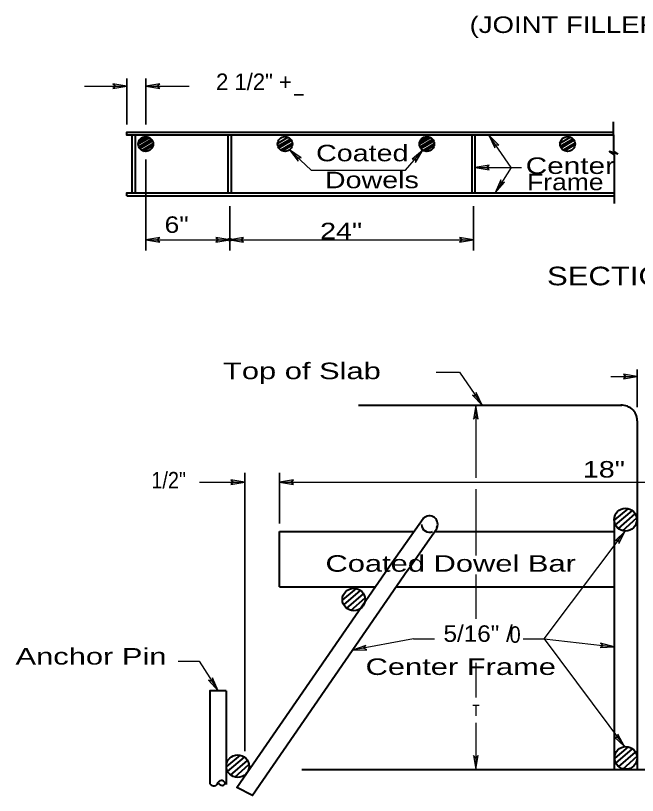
# Model space of a CAD drawing. Extents: x 36.9 to 72.2, y 19.2 to 41.2.
# Drawn here: x 51.24 to 56.25, y 28.46 to 34.75 of the extents above; entities that cross this region are included whole.
import ezdxf

# ---------------------------------------------------------------- set-up
doc = ezdxf.new("R2010")
doc.units = 0
doc.header["$LTSCALE"] = 0.053
doc.header["$PDMODE"] = 32
doc.header["$PDSIZE"] = 0.0265
doc.linetypes.add('MEDIUM_DASHED', pattern=[4.5, 3, -1.5])
doc.layers.add('1', color=7, linetype='Continuous', lineweight=40)
doc.layers.add('61', color=7, linetype='Continuous', lineweight=25)
doc.layers.add('60', color=7, linetype='Continuous')

msp = doc.modelspace()

# ---------------------------------------------------------------- hatches: boundary and pattern name
at = {"layer": '61'}
for points in [[(52.13492, 34.18042), (52.02242, 34.19917), (52.04492, 34.18042), (52.02242, 34.16167)], [(52.28667, 34.18042), (52.39917, 34.16167), (52.37667, 34.18042), (52.39917, 34.19917)], [(55.05475, 33.78458), (55.10342, 33.6815), (55.106, 33.71058), (55.13425, 33.70283)], [(53.44642, 33.6655), (53.51617, 33.57525), (53.51242, 33.60433), (53.54167, 33.60275)], [(54.52367, 33.66233), (54.43525, 33.59025), (54.46417, 33.59475), (54.46342, 33.5655)], [(54.94525, 33.52358), (55.05775, 33.50483), (55.03525, 33.52358), (55.05775, 33.54233)], [(55.10592, 33.31967), (55.18217, 33.4045), (55.15417, 33.39558), (55.1505, 33.42458)], [(52.28667, 32.94208), (52.39917, 32.92333), (52.37667, 32.94208), (52.39917, 32.96083)], [(52.96408, 32.94208), (52.85158, 32.96083), (52.87408, 32.94208), (52.85158, 32.92333)], [(52.96408, 32.94208), (53.07658, 32.92333), (53.05408, 32.94208), (53.07658, 32.96083)], [(54.93125, 32.94208), (54.81875, 32.96083), (54.84125, 32.94208), (54.81875, 32.92333)], [(56.25292, 31.84042), (56.14042, 31.85917), (56.16292, 31.84042), (56.14042, 31.82167)], [(55.00117, 31.60742), (54.95275, 31.71075), (54.95008, 31.68158), (54.92192, 31.68942)], [(54.95125, 31.60742), (54.9325, 31.49492), (54.95125, 31.51742), (54.97, 31.49492)], [(53.08558, 30.98733), (52.97308, 31.00608), (52.99558, 30.98733), (52.97308, 30.96858)], [(53.36717, 30.98733), (53.47967, 30.96858), (53.45717, 30.98733), (53.47967, 31.00608)], [(56.156, 30.59375), (56.07325, 30.51525), (56.10175, 30.52192), (56.10317, 30.49267)], [(53.95533, 29.63317), (54.06933, 29.63533), (54.04383, 29.64967), (54.0625, 29.67217)], [(56.06575, 29.65917), (55.95625, 29.69083), (55.97642, 29.66958), (55.95183, 29.65358)], [(52.87017, 29.30625), (52.82558, 29.41125), (52.82183, 29.38217), (52.794, 29.39117)], [(56.14858, 28.85567), (56.09633, 28.95708), (56.09475, 28.92783), (56.06625, 28.93467)], [(54.95125, 28.67183), (54.97, 28.78433), (54.95125, 28.76183), (54.9325, 28.78433)]]:
    msp.add_hatch(color=256, dxfattribs=at).paths.add_polyline_path(points)

# ---------------------------------------------------------------- linework, layer by layer
at = {"layer": '1'}
for p, q in [((56.06117, 33.78683), (56.06117, 33.891)), ((52.17517, 33.78458), (52.17517, 33.31967)), ((52.20317, 33.31967), (52.20317, 33.78458)), ((52.22592, 33.71208), (52.31633, 33.76608)), ((52.22592, 33.71208), (52.31633, 33.76608)), ((52.22592, 33.71208), (52.31633, 33.76608)), ((52.22592, 33.71208), (52.31633, 33.76608)), ((52.22992, 33.73117), (52.29917, 33.77258)), ((52.22992, 33.73117), (52.29917, 33.77258)), ((52.22992, 33.73117), (52.29917, 33.77258)), ((52.95, 33.78458), (52.95, 33.31967)), ((52.97808, 33.31967), (52.97808, 33.78458)), ((53.34883, 33.71675), (53.43925, 33.77058)), ((53.34883, 33.71675), (53.43925, 33.77058)), ((53.34883, 33.71675), (53.43925, 33.77058)), ((53.34883, 33.71675), (53.43925, 33.77058)), ((53.35467, 33.69483), (53.45717, 33.75592)), ((53.35467, 33.69483), (53.45717, 33.75592)), ((53.35467, 33.69483), (53.45717, 33.75592)), ((53.35467, 33.69483), (53.45717, 33.75592)), ((54.49433, 33.71208), (54.58483, 33.76608)), ((54.49433, 33.71208), (54.58483, 33.76608)), ((54.49433, 33.71208), (54.58483, 33.76608)), ((54.49433, 33.71208), (54.58483, 33.76608)), ((54.49842, 33.73117), (54.56767, 33.77258)), ((54.49842, 33.73117), (54.56767, 33.77258)), ((54.49842, 33.73117), (54.56767, 33.77258)), ((54.91717, 33.78458), (54.91717, 33.31967)), ((54.94525, 33.31967), (54.94525, 33.78458)), ((55.62625, 33.71675), (55.71675, 33.77058)), ((55.62625, 33.71675), (55.71675, 33.77058)), ((55.62625, 33.71675), (55.71675, 33.77058)), ((55.62625, 33.71675), (55.71675, 33.77058)), ((55.63208, 33.69483), (55.73467, 33.75592)), ((55.63208, 33.69483), (55.73467, 33.75592)), ((55.63208, 33.69483), (55.73467, 33.75592)), ((55.63208, 33.69483), (55.73467, 33.75592)), ((52.23167, 33.69017), (52.33425, 33.75133)), ((52.23167, 33.69017), (52.33425, 33.75133)), ((52.23167, 33.69017), (52.33425, 33.75133)), ((52.23167, 33.69017), (52.33425, 33.75133)), ((52.23817, 33.67817), (52.34142, 33.73983)), ((52.23817, 33.67817), (52.34142, 33.73983)), ((52.23817, 33.67817), (52.34142, 33.73983)), ((52.23817, 33.67817), (52.34142, 33.73983)), ((52.25592, 33.6615), (52.34767, 33.71625)), ((52.25592, 33.6615), (52.34767, 33.71625)), ((52.25592, 33.6615), (52.34767, 33.71625)), ((52.25592, 33.6615), (52.34767, 33.71625)), ((52.26883, 33.65625), (52.347, 33.70292)), ((52.26883, 33.65625), (52.347, 33.70292)), ((52.26883, 33.65625), (52.347, 33.70292)), ((52.26883, 33.65625), (52.347, 33.70292)), ((53.36108, 33.68283), (53.46433, 33.74433)), ((53.36108, 33.68283), (53.46433, 33.74433)), ((53.36108, 33.68283), (53.46433, 33.74433)), ((53.36108, 33.68283), (53.46433, 33.74433)), ((53.37883, 33.66608), (53.47058, 33.72083)), ((53.37883, 33.66608), (53.47058, 33.72083)), ((53.37883, 33.66608), (53.47058, 33.72083)), ((53.37883, 33.66608), (53.47058, 33.72083)), ((53.39175, 33.66083), (53.46992, 33.70758)), ((53.39175, 33.66083), (53.46992, 33.70758)), ((53.39175, 33.66083), (53.46992, 33.70758)), ((53.39175, 33.66083), (53.46992, 33.70758)), ((54.50017, 33.69017), (54.60267, 33.75133)), ((54.50017, 33.69017), (54.60267, 33.75133)), ((54.50017, 33.69017), (54.60267, 33.75133)), ((54.50017, 33.69017), (54.60267, 33.75133)), ((54.50667, 33.67817), (54.60983, 33.73983)), ((54.50667, 33.67817), (54.60983, 33.73983)), ((54.50667, 33.67817), (54.60983, 33.73983)), ((54.50667, 33.67817), (54.60983, 33.73983)), ((54.52433, 33.6615), (54.61617, 33.71625)), ((54.52433, 33.6615), (54.61617, 33.71625)), ((54.52433, 33.6615), (54.61617, 33.71625)), ((54.52433, 33.6615), (54.61617, 33.71625)), ((54.53725, 33.65625), (54.61542, 33.70292)), ((54.53725, 33.65625), (54.61542, 33.70292)), ((54.53725, 33.65625), (54.61542, 33.70292)), ((54.53725, 33.65625), (54.61542, 33.70292)), ((55.63858, 33.68283), (55.74175, 33.74433)), ((55.63858, 33.68283), (55.74175, 33.74433)), ((55.63858, 33.68283), (55.74175, 33.74433)), ((55.63858, 33.68283), (55.74175, 33.74433)), ((55.65625, 33.66608), (55.74808, 33.72083)), ((55.65625, 33.66608), (55.74808, 33.72083)), ((55.65625, 33.66608), (55.74808, 33.72083)), ((55.65625, 33.66608), (55.74808, 33.72083)), ((55.66917, 33.66083), (55.74742, 33.70758)), ((55.66917, 33.66083), (55.74742, 33.70758)), ((55.66917, 33.66083), (55.74742, 33.70758)), ((55.66917, 33.66083), (55.74742, 33.70758)), ((56.061, 33.65433), (56.09608, 33.63008)), ((56.065, 33.6275), (56.065, 33.5325)), ((56.065, 33.5325), (56.065, 33.39208)), ((56.065, 33.39208), (56.065, 33.34275)), ((56.065, 33.34275), (56.065, 33.23417)), ((52.135, 33.29525), (56.065, 33.29525)), ((54.00292, 31.60742), (55.69042, 31.60742)), ((55.69042, 31.60742), (56.12792, 31.60742)), ((56.25292, 31.48242), (56.25292, 30.98242)), ((56.25275, 30.99858), (56.25275, 28.667)), ((56.176, 30.77358), (56.06758, 30.68367)), ((56.07625, 30.64275), (56.21217, 30.75733)), ((54.27308, 30.33767), (54.524, 30.695)), ((54.524, 30.695), (54.53883, 30.70475)), ((56.06575, 30.68517), (56.06575, 28.66583)), ((56.09975, 30.6135), (56.23533, 30.73208)), ((56.134, 30.5955), (56.248, 30.69967)), ((54.39808, 30.27517), (54.63475, 30.61333)), ((54.63475, 30.61333), (54.6395, 30.63017)), ((53.36717, 30.59042), (54.4505, 30.59042)), ((54.61875, 30.59042), (56.06575, 30.59042)), ((53.36717, 30.1445), (54.13992, 30.1445)), ((53.984, 30.12992), (53.8755, 30.03992)), ((53.88425, 29.99908), (54.02008, 30.11367)), ((54.308, 30.1445), (56.06575, 30.1445)), ((53.90767, 29.96983), (54.04325, 30.08842)), ((53.942, 29.95183), (54.056, 30.05592)), ((52.9355, 29.30625), (52.9355, 28.55042)), ((56.17858, 28.85333), (56.07017, 28.76342)), ((56.07883, 28.7225), (56.21475, 28.83708)), ((56.10225, 28.69325), (56.23792, 28.81183)), ((53.04742, 28.78642), (52.939, 28.69642)), ((52.94767, 28.65558), (53.0835, 28.77017)), ((52.97108, 28.62633), (53.10675, 28.74492)), ((56.13658, 28.67525), (56.25058, 28.77942)), ((53.00542, 28.60833), (53.11942, 28.71242)), ((53.54625, 28.67183), (59.07675, 28.67183))]:
    msp.add_line(p, q, dxfattribs=at)
for points in [[(56.061, 33.78458), (52.135, 33.78458), (52.13492, 33.80908), (56.06117, 33.80908)], [(56.061, 33.7865), (56.061, 33.69608), (56.061, 33.65433)], [(56.09608, 33.63008), (56.02867, 33.65308), (56.065, 33.6275)], [(52.135, 33.29525), (52.13492, 33.31967), (56.065, 33.31967)], [(53.36717, 30.1445), (53.36717, 30.54342), (53.36717, 30.59042)], [(54.39808, 30.27517), (53.14808, 28.46267), (53.02308, 28.52517), (54.27308, 30.33767)], [(52.9355, 29.30625), (52.80467, 29.30625), (52.80467, 28.55625)]]:
    msp.add_lwpolyline(points, dxfattribs=at)
for centre, radius in [((52.28664, 33.71346), 0.06), ((52.28664, 33.71346), 0.06), ((52.28664, 33.71346), 0.06), ((52.28664, 33.71346), 0.06), ((52.28664, 33.71346), 0.06), ((53.41042, 33.71346), 0.06), ((54.55511, 33.71346), 0.06), ((54.55511, 33.71346), 0.06), ((54.55511, 33.71346), 0.06), ((55.69017, 33.71346), 0.06), ((56.15723, 30.68521), 0.09144), ((53.96517, 30.04152), 0.09144), ((56.15979, 28.76496), 0.09144), ((53.0286, 28.69802), 0.09144)]:
    msp.add_circle(centre, radius, dxfattribs=at)
for centre, radius, start, end in [((56.12792, 31.48246), 0.125, 0, 99.81479), ((54.57648, 30.65027), 0.06605, 335.17065, 150.26183), ((54.57648, 30.65027), 0.06605, 183.13193, 291.78127), ((52.83526, 28.57446), 0.0356, 210.73813, 349.77551), ((52.89741, 28.54935), 0.03299, 12.10818, 145.27196), ((52.90314, 28.57802), 0.0343, 196.73464, 320.64549)]:
    msp.add_arc(centre, radius, start, end, dxfattribs=at)
at = {"layer": '61', "lineweight": 35}
for p, q in [((52.13492, 34.24183), (52.13492, 33.87083)), ((52.28667, 34.24183), (52.28667, 33.87083)), ((52.28667, 33.58733), (52.28667, 32.85433)), ((52.96408, 33.21225), (52.96408, 32.85433)), ((54.93125, 33.21225), (54.93125, 32.85433)), ((56.25292, 31.8965), (56.25292, 31.59167)), ((53.08558, 31.06325), (53.08558, 28.81917)), ((53.36717, 31.06325), (53.36717, 30.65508))]:
    msp.add_line(p, q, dxfattribs=at)
at = {"layer": '61'}
for p, q in [((51.79183, 34.18042), (52.13492, 34.18042)), ((52.28667, 34.18042), (52.63792, 34.18042)), ((55.23567, 33.52358), (55.05475, 33.78458)), ((53.62167, 33.50308), (53.44642, 33.6655)), ((54.38367, 33.50308), (54.52367, 33.66233)), ((53.62167, 33.50308), (54.38367, 33.50308)), ((54.94525, 33.52358), (55.31767, 33.52358)), ((55.23567, 33.52358), (55.10592, 33.31967)), ((52.28667, 32.94208), (52.96408, 32.94208)), ((52.96408, 32.94208), (54.93125, 32.94208)), ((56.04042, 31.84042), (56.25292, 31.84042)), ((54.95125, 31.60742), (54.95125, 31.02158)), ((52.71975, 30.98733), (53.08558, 30.98733)), ((53.36717, 30.98733), (59.2585, 30.98733)), ((54.95125, 30.931), (54.95125, 30.39667)), ((55.5, 29.72492), (56.156, 30.59375)), ((54.95125, 30.24275), (54.95125, 29.885)), ((54.4475, 29.72492), (53.95533, 29.63317)), ((54.4475, 29.72492), (54.6165, 29.72492)), ((55.331, 29.72492), (55.5, 29.72492)), ((55.5, 29.72492), (56.14858, 28.85567)), ((55.5, 29.72492), (56.06575, 29.65917)), ((52.54867, 29.54592), (52.71775, 29.54592)), ((52.71775, 29.54592), (52.87017, 29.30625)), ((54.95125, 29.53183), (54.95125, 29.25108)), ((54.95125, 29.04733), (54.95125, 28.67183))]:
    msp.add_line(p, q, dxfattribs=at)
at = {"layer": '61', "linetype": 'MEDIUM_DASHED', "lineweight": 35}
msp.add_line((53.48508, 34.10942), (53.56008, 34.10942), dxfattribs=at)
at = {"layer": '61'}
for points in [[(52.13492, 34.18042), (52.02242, 34.19917), (52.04492, 34.18042), (52.02242, 34.16167)], [(52.28667, 34.18042), (52.39917, 34.16167), (52.37667, 34.18042), (52.39917, 34.19917)], [(55.05475, 33.78458), (55.10342, 33.6815), (55.106, 33.71058), (55.13425, 33.70283)], [(53.44642, 33.6655), (53.51617, 33.57525), (53.51242, 33.60433), (53.54167, 33.60275)], [(54.52367, 33.66233), (54.43525, 33.59025), (54.46417, 33.59475), (54.46342, 33.5655)], [(54.94525, 33.52358), (55.05775, 33.50483), (55.03525, 33.52358), (55.05775, 33.54233)], [(55.10592, 33.31967), (55.18217, 33.4045), (55.15417, 33.39558), (55.1505, 33.42458)], [(52.28667, 32.94208), (52.39917, 32.92333), (52.37667, 32.94208), (52.39917, 32.96083)], [(52.96408, 32.94208), (52.85158, 32.96083), (52.87408, 32.94208), (52.85158, 32.92333)], [(52.96408, 32.94208), (53.07658, 32.92333), (53.05408, 32.94208), (53.07658, 32.96083)], [(54.93125, 32.94208), (54.81875, 32.96083), (54.84125, 32.94208), (54.81875, 32.92333)], [(56.25292, 31.84042), (56.14042, 31.85917), (56.16292, 31.84042), (56.14042, 31.82167)], [(55.00117, 31.60742), (54.95275, 31.71075), (54.95008, 31.68158), (54.92192, 31.68942)], [(54.95125, 31.60742), (54.9325, 31.49492), (54.95125, 31.51742), (54.97, 31.49492)], [(53.08558, 30.98733), (52.97308, 31.00608), (52.99558, 30.98733), (52.97308, 30.96858)], [(53.36717, 30.98733), (53.47967, 30.96858), (53.45717, 30.98733), (53.47967, 31.00608)], [(56.156, 30.59375), (56.07325, 30.51525), (56.10175, 30.52192), (56.10317, 30.49267)], [(53.95533, 29.63317), (54.06933, 29.63533), (54.04383, 29.64967), (54.0625, 29.67217)], [(56.06575, 29.65917), (55.95625, 29.69083), (55.97642, 29.66958), (55.95183, 29.65358)], [(52.87017, 29.30625), (52.82558, 29.41125), (52.82183, 29.38217), (52.794, 29.39117)], [(56.14858, 28.85567), (56.09633, 28.95708), (56.09475, 28.92783), (56.06625, 28.93467)], [(54.95125, 28.67183), (54.97, 28.78433), (54.95125, 28.76183), (54.9325, 28.78433)]]:
    msp.add_lwpolyline(points, close=True, dxfattribs=at)
msp.add_lwpolyline([(54.63083, 31.87292), (54.81833, 31.87292), (55.00117, 31.60742)], dxfattribs=at)
msp.add_point((52.96408, 32.94208), dxfattribs=at)

# ---------------------------------------------------------------- texts
at = {"layer": '1', "width": 0.9}
msp.add_text('0', height=0.133, dxfattribs=at).set_placement((55.22267, 29.69267))
at = {"layer": '60'}
for s, height, width, p in [('(JOINT FILLER NOT SHOWN)', 0.133, 1.25, (54.89967, 34.60825)), ('Coated', 0.133, 1.3, (53.66117, 33.57392)), ('Center', 0.133, 1.35, (55.3525, 33.47192)), ('Dowels', 0.133, 1.3, (53.73217, 33.35683)), ('Frame', 0.133, 1.2, (55.36392, 33.34067)), ('6"', 0.133, 1.2, (52.43875, 32.99708)), ('24"', 0.133, 1.3, (53.6935, 32.94558)), ('SECTION A-A', 0.15, 1.25, (55.52417, 32.57433)), ('Top of Slab', 0.133, 1.4, (52.91, 31.81775)), ('18"', 0.133, 1.3, (55.81375, 31.02467)), ('1/2"', 0.133, 0.9, (52.33233, 30.93717)), ('Coated Dowel Bar', 0.133, 1.4, (53.73692, 30.26575)), ('5/16" / ', 0.133, 1.1, (54.68925, 29.70058)), ('Anchor Pin', 0.133, 1.4, (51.23617, 29.51725)), ('Center Frame', 0.133, 1.4, (54.06042, 29.43358)), ('T', 0.09, 0.8, (54.92175, 29.104))]:
    msp.add_text(s, height=height, dxfattribs=dict(at, width=width)).set_placement(p)
msp.add_text('2 1/2" +', height=0.133, dxfattribs=at).set_placement((52.85408, 34.1485))

doc.saveas('drawing.dxf')
